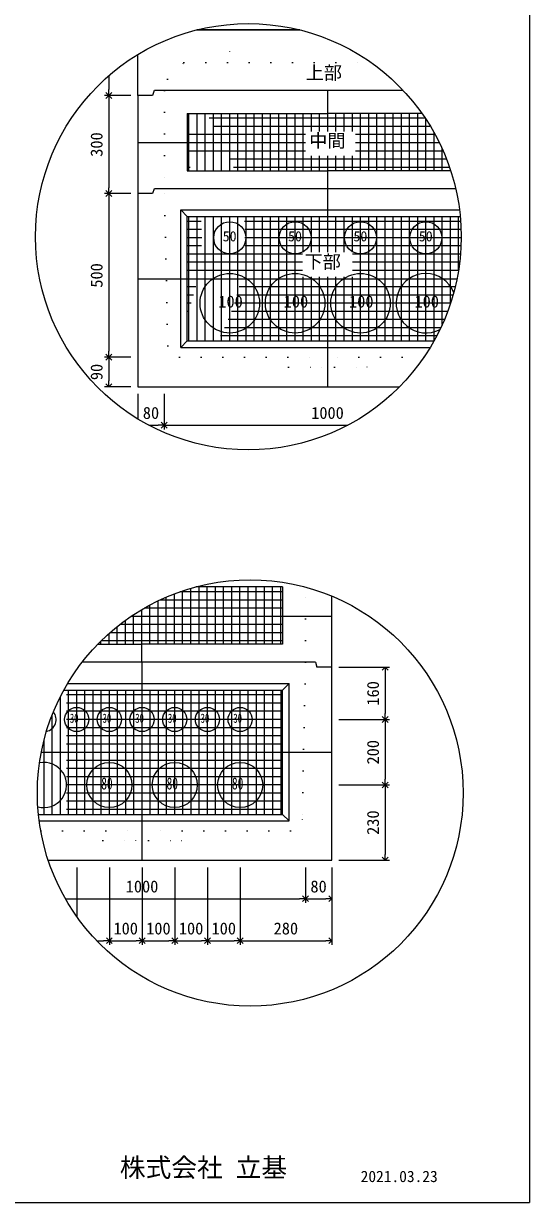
# Model space of a CAD drawing. Units: millimetres, scale not verified. Extents: x -6420 to 6420, y -3029 to 3030.
# Drawn here: x -3826 to -2340, y -2670 to 787 of the extents above; entities that cross this region are included whole.
import ezdxf
from ezdxf.enums import TextEntityAlignment as Align

# ---------------------------------------------------------------- set-up
doc = ezdxf.new("R2010")
doc.units = ezdxf.units.MM
doc.header["$LTSCALE"] = 20
for name, pattern in [('DASHED1', [1.8, 1.2, -0.6]), ('USER2', [50.8, 31.75, -6.35, 6.35, -6.35]), ('USER5', [3.185, 0.01, -3.175])]:
    doc.linetypes.add(name, pattern=pattern)
for name, color, linetype, lineweight in [('0-2_waku', 7, 'Continuous', 18), ('0-3_gaikei', 7, 'Continuous', 18), ('0-4_kakure', 7, 'DASHED1', 5), ('0-5_sunpou', 7, 'Continuous', 5), ('0-7_hole', 7, 'Continuous', 18), ('0-8_uchigawa', 6, 'Continuous', 18), ('0-D_文字１', 7, 'Continuous', 18), ('0-E_コア部分\u3000寸法補助線3', 150, 'USER2', 18), ('0-F_コア部分\u3000寸法補助線2', 150, 'USER2', 18), ('1-0_コア部分\u3000中心補助線', 1, 'Continuous', 18), ('1-1_コア部分\u3000寸法補助線', 7, 'USER2', 5), ('1-2_uchigawa2', 6, 'USER2', 18)]:
    doc.layers.add(name, color=color, linetype=linetype, lineweight=lineweight)
doc.styles.add('ＭＳ ゴシック', font='')
doc.styles.get('ＭＳ ゴシック').set_extended_font_data('MS Gothic')

# ---------------------------------------------------------------- blocks, each defined once
blk = doc.blocks.new('_Open90')
at = {"layer": '0-5_sunpou'}
blk.add_line((0, 0), (-1, 0), dxfattribs=at)
blk.add_lwpolyline([(-0.5, 0.5), (0, 0), (-0.5, -0.5)], dxfattribs=at)

msp = doc.modelspace()

# ---------------------------------------------------------------- linework, layer by layer
at = {"layer": '0-2_waku'}
for p in [(-2339.83, 3029.56), (-6419.83, -2670.44), (-6419.83, -2670.44), (-6419.83, -2670.44), (-6419.83, -2670.44)]:
    msp.add_line(p, (-2339.83, -2670.44), dxfattribs=at)
at = {"layer": '0-3_gaikei'}
for p, q in [((-3316.82, 768.7), (-3244.77, 768.7)), ((-3316.82, 768.7), (-3244.77, 768.7)), ((-3316.82, 768.7), (-3244.77, 768.7)), ((-3014.03, 768.7), (-3316.82, 768.7)), ((-3316.77, 768.7), (-3014.03, 768.7)), ((-3316.77, 768.7), (-3014.03, 768.7)), ((-3489.57, 576.7), (-3489.57, 696.72)), ((-3441.57, 591.1), (-3446.37, 576.7)), ((-2931.95, 591.1), (-3440.75, 591.1)), ((-2710.64, 591.1), (-2932.77, 591.1)), ((-3489.57, 576.7), (-3489.57, -277.7)), ((-3446.37, 576.7), (-3489.57, 576.7)), ((-3446.37, 576.7), (-3489.57, 576.7)), ((-3446.37, 288.7), (-3489.57, 288.7)), ((-3446.37, 288.7), (-3489.57, 288.7)), ((-3441.57, 303.1), (-3446.37, 288.7)), ((-2931.95, 303.1), (-3440.75, 303.1)), ((-2556.36, 303.1), (-2932.77, 303.1)), ((-3489.57, -277.7), (-2721.15, -277.7)), ((-3489.57, -277.7), (-2721.15, -277.7)), ((-3489.57, -277.7), (-2721.15, -277.7)), ((-2920.63, -1369.15), (-2920.63, -891.88)), ((-2968.63, -1085.95), (-2963.83, -1100.35)), ((-2920.63, -1100.35), (-2963.83, -1100.35))]:
    msp.add_line(p, q, dxfattribs=at)
for points in [[(-3753.05, -1666.75), (-2920.63, -1666.75), (-2920.63, -1100.35)], [(-3740.85, -1666.75), (-2920.63, -1666.75), (-2920.63, -1100.35)], [(-2968.63, -1085.95), (-3477.43, -1085.95), (-3653.52, -1085.95)]]:
    msp.add_lwpolyline(points, dxfattribs=at)
at = {"layer": '0-4_kakure', "linetype": 'USER5', "lineweight": 18}
for p, q in [((-3220.77, 768.7), (-3220.77, 784.86)), ((-3220.77, 768.7), (-3220.77, 672.7)), ((-3402.35, 624.7), (-3354.35, 672.7)), ((-3354.35, 672.7), (-2804.64, 672.7)), ((-3402.35, 624.7), (-3411.95, 591.1)), ((-3411.95, 591.1), (-3411.95, 303.1)), ((-3402.04, -157.7), (-3411.95, 303.1)), ((-3402.04, -157.7), (-3367.71, -191.3)), ((-3367.71, -191.3), (-2931.95, -191.3)), ((-3047.15, -220.1), (-3075.95, -191.3)), ((-2649.75, -191.3), (-2931.95, -191.3)), ((-2816.75, -220.1), (-2787.95, -191.3)), ((-3047.15, -220.1), (-2951.15, -220.1)), ((-2951.15, -220.1), (-2947.31, -277.7)), ((-2912.75, -220.1), (-2916.59, -277.7)), ((-2912.75, -220.1), (-2816.75, -220.1)), ((-2997.43, -1085.95), (-2997.43, -865.77)), ((-2997.43, -1085.95), (-3007.34, -1546.75)), ((-3007.34, -1546.75), (-3041.67, -1580.35)), ((-3775.08, -1580.35), (-3477.43, -1580.35)), ((-3592.63, -1609.15), (-3621.43, -1580.35)), ((-3041.67, -1580.35), (-3477.43, -1580.35)), ((-3362.23, -1609.15), (-3333.43, -1580.35)), ((-3592.63, -1609.15), (-3496.63, -1609.15)), ((-3496.63, -1609.15), (-3492.79, -1666.75)), ((-3458.23, -1609.15), (-3462.07, -1666.75)), ((-3458.23, -1609.15), (-3362.23, -1609.15))]:
    msp.add_line(p, q, dxfattribs=at)
at = {"layer": '0-5_sunpou', "color": 150, "lineweight": 18}
for p, q in [((-3575.31, 634.19), (-3575.31, 593.98)), ((-3510.69, 576.7), (-3587.79, 576.7)), ((-3531.81, 576.7), (-3587.79, 576.7)), ((-3575.31, 559.42), (-3575.31, 305.98)), ((-3510.69, 288.7), (-3587.79, 288.7)), ((-3510.69, 288.7), (-3587.79, 288.7)), ((-3575.31, 271.42), (-3575.31, -174.02)), ((-3510.69, -191.3), (-3587.79, -191.3)), ((-3531.81, -191.3), (-3587.79, -191.3)), ((-3575.31, -208.58), (-3575.31, -260.42)), ((-3510.69, -277.7), (-3587.79, -277.7)), ((-3489.57, -298.82), (-3489.57, -372.43)), ((-3412.77, -298.82), (-3412.77, -402.9)), ((-3412.77, -298.82), (-3412.77, -402.9)), ((-3457.85, -390.42), (-3430.05, -390.42)), ((-3395.49, -390.42), (-2873, -390.42)), ((-2899.51, -1100.35), (-2751.09, -1100.35)), ((-2763.57, -1117.63), (-2763.57, -1236.67)), ((-2899.51, -1253.95), (-2751.09, -1253.95)), ((-2899.51, -1253.95), (-2751.09, -1253.95)), ((-2763.57, -1271.23), (-2763.57, -1428.67)), ((-2899.51, -1445.95), (-2751.09, -1445.95)), ((-2899.51, -1445.95), (-2751.09, -1445.95)), ((-2763.57, -1463.23), (-2763.57, -1649.47)), ((-3669.43, -1687.87), (-3669.43, -1831.61)), ((-3573.43, -1687.87), (-3573.43, -1915.15)), ((-3573.43, -1687.87), (-3573.43, -1915.15)), ((-3477.43, -1687.87), (-3477.43, -1915.15)), ((-3477.43, -1687.87), (-3477.43, -1915.15)), ((-3381.43, -1687.87), (-3381.43, -1915.15)), ((-3381.43, -1687.87), (-3381.43, -1915.15)), ((-3285.43, -1687.87), (-3285.43, -1915.15)), ((-3285.43, -1687.87), (-3285.43, -1915.15)), ((-3189.43, -1687.87), (-3189.43, -1915.15)), ((-3189.43, -1687.87), (-3189.43, -1915.15)), ((-2997.43, -1687.87), (-2997.43, -1791.95)), ((-2997.43, -1687.87), (-2997.43, -1791.95)), ((-2920.63, -1687.87), (-2920.63, -1791.95)), ((-2920.63, -1687.87), (-2920.63, -1915.15)), ((-2899.51, -1666.75), (-2751.09, -1666.75)), ((-3702.72, -1779.47), (-3014.71, -1779.47)), ((-2980.15, -1779.47), (-2937.91, -1779.47)), ((-3610.58, -1902.67), (-3590.71, -1902.67)), ((-3556.15, -1902.67), (-3494.71, -1902.67)), ((-3460.15, -1902.67), (-3398.71, -1902.67)), ((-3364.15, -1902.67), (-3302.71, -1902.67)), ((-3268.15, -1902.67), (-3206.71, -1902.67)), ((-3172.15, -1902.67), (-2937.91, -1902.67))]:
    msp.add_line(p, q, dxfattribs=at)
for centre in [(-3165.43, 162.14), (-3159.82, -1469.48)]:
    msp.add_circle(centre, 625.17, dxfattribs=at)
at = {"layer": '0-7_hole'}
for centre, radius in [((-3219.95, 159.1), 47.04), ((-3027.95, 159.1), 47.04), ((-2835.95, 159.1), 47.04), ((-2643.95, 159.1), 47.04), ((-3219.95, -32.9), 87.36), ((-3027.95, -32.9), 87.36), ((-2835.95, -32.9), 87.36), ((-3669.43, -1253.95), 35.52), ((-3573.43, -1253.95), 35.52), ((-3477.43, -1253.95), 35.52), ((-3381.43, -1253.95), 35.52), ((-3285.43, -1253.95), 35.52), ((-3189.43, -1253.95), 35.52), ((-3573.43, -1445.95), 66.24), ((-3381.43, -1445.95), 66.24), ((-3189.43, -1445.95), 66.24)]:
    msp.add_circle(centre, radius, dxfattribs=at)
for centre, radius, start, end in [((-2643.95, -32.9), 87.36, 20.66629, 298.32089), ((-3765.43, -1253.95), 35.52, 281.59033, 39.2294), ((-3765.43, -1445.95), 66.24, 253.99064, 101.55918)]:
    msp.add_arc(centre, radius, start, end, dxfattribs=at)
at = {"layer": '0-8_uchigawa'}
for p, q in [((-3363.95, 240.7), (-3344.75, 221.5)), ((-3363.95, -162.5), (-3363.95, 240.7)), ((-3344.75, 221.5), (-2931.95, 221.5)), ((-3344.75, -143.3), (-3344.75, 221.5)), ((-2931.95, 221.5), (-2543.08, 221.5)), ((-3363.95, -162.5), (-3344.75, -143.3)), ((-3363.95, -162.5), (-2631.16, -162.5)), ((-3344.75, -143.3), (-2619.95, -143.3)), ((-3064.63, -1532.35), (-3064.63, -1167.55)), ((-3045.43, -1551.55), (-3045.43, -1148.35)), ((-3781.82, -1532.35), (-3064.63, -1532.35)), ((-3779.57, -1551.55), (-3045.43, -1551.55)), ((-3045.43, -1551.55), (-3064.63, -1532.35))]:
    msp.add_line(p, q, dxfattribs=at)
for points in [[(-3363.95, 240.7), (-2931.95, 240.7), (-2545.21, 240.7)], [(-3707.24, -1167.55), (-3477.43, -1167.55), (-3064.63, -1167.55), (-3045.43, -1148.35)], [(-3696.2, -1148.35), (-3477.43, -1148.35), (-3045.43, -1148.35)]]:
    msp.add_lwpolyline(points, dxfattribs=at)
at = {"layer": '0-E_コア部分\u3000寸法補助線3'}
for p, q in [((-3339.95, 355.9), (-3339.95, 523.9)), ((-3291.95, 355.9), (-3291.95, 523.9)), ((-3243.95, 355.9), (-3243.95, 523.9)), ((-3195.95, 355.9), (-3195.95, 523.9)), ((-3147.95, 355.9), (-3147.95, 523.9)), ((-3099.95, 355.9), (-3099.95, 523.9)), ((-3051.95, 355.9), (-3051.95, 523.9)), ((-3003.95, 355.9), (-3003.95, 523.9)), ((-2955.95, 470.87), (-2955.95, 523.9)), ((-2907.95, 470.87), (-2907.95, 523.9)), ((-2859.95, 470.87), (-2859.95, 523.9)), ((-2811.95, 355.9), (-2811.95, 523.9)), ((-2763.95, 355.9), (-2763.95, 523.9)), ((-2715.95, 355.9), (-2715.95, 523.9)), ((-2667.95, 355.9), (-2667.95, 523.9)), ((-2997.28, 461.5), (-3344.75, 461.5)), ((-2616.59, 461.5), (-2850.39, 461.5)), ((-2619.95, 355.9), (-2619.95, 467.57)), ((-2997.28, 413.5), (-3344.75, 413.5)), ((-2955.95, 355.9), (-2955.95, 399)), ((-2907.95, 355.9), (-2907.95, 399)), ((-2859.95, 355.9), (-2859.95, 399)), ((-2593.01, 413.5), (-2850.39, 413.5)), ((-2571.95, 355.9), (-2571.95, 358.66)), ((-3339.95, -143.3), (-3339.95, 221.5)), ((-3291.95, -143.3), (-3291.95, 221.5)), ((-3243.95, -143.3), (-3243.95, 221.5)), ((-3195.95, -143.3), (-3195.95, 221.5)), ((-3147.95, -143.3), (-3147.95, 221.5)), ((-3099.95, -143.3), (-3099.95, 221.5)), ((-3051.95, -143.3), (-3051.95, 221.5)), ((-3003.95, 116.47), (-3003.95, 221.5)), ((-2955.95, 116.47), (-2955.95, 221.5)), ((-2907.95, 116.47), (-2907.95, 221.5)), ((-2859.95, 116.47), (-2859.95, 221.5)), ((-2811.95, -143.3), (-2811.95, 221.5)), ((-2763.95, -143.3), (-2763.95, 221.5)), ((-2715.95, -143.3), (-2715.95, 221.5)), ((-2667.95, -143.3), (-2667.95, 221.5)), ((-2619.95, -143.3), (-2619.95, 221.5)), ((-2571.95, -34.38), (-2571.95, 221.5)), ((-2541.88, 207.1), (-3344.75, 207.1)), ((-2540.26, 159.1), (-3344.75, 159.1)), ((-3006.11, 111.1), (-3344.75, 111.1)), ((-2542.34, 111.1), (-2859.23, 111.1)), ((-3006.11, 63.1), (-3344.75, 63.1)), ((-3003.95, -143.3), (-3003.95, 44.6)), ((-2955.95, -143.3), (-2955.95, 44.6)), ((-2907.95, -143.3), (-2907.95, 44.6)), ((-2859.95, -143.3), (-2859.95, 44.6)), ((-2548.15, 63.1), (-2859.23, 63.1)), ((-2557.79, 15.1), (-3344.75, 15.1)), ((-2571.46, -32.9), (-3344.75, -32.9)), ((-2589.43, -80.9), (-3344.75, -80.9)), ((-2612.13, -128.9), (-3344.75, -128.9)), ((-3406.24, -1033.15), (-3406.24, -894.93)), ((-3358.24, -1033.15), (-3358.24, -876.64)), ((-3310.24, -1033.15), (-3310.24, -865.15)), ((-3262.24, -1033.15), (-3262.24, -865.15)), ((-3214.24, -1033.15), (-3214.24, -865.15)), ((-3166.24, -1033.15), (-3166.24, -865.15)), ((-3118.24, -1033.15), (-3118.24, -865.15)), ((-3070.24, -1033.15), (-3070.24, -865.15)), ((-3065.44, -927.55), (-3471.5, -927.55)), ((-3454.24, -1033.15), (-3454.24, -917.99)), ((-3502.24, -1033.15), (-3502.24, -946.43)), ((-3550.24, -1033.15), (-3550.24, -981.22)), ((-3065.44, -975.55), (-3543.05, -975.55)), ((-3598.24, -1033.15), (-3598.24, -1023.82)), ((-3693.43, -1532.35), (-3693.43, -1167.55)), ((-3645.43, -1532.35), (-3645.43, -1167.55)), ((-3597.43, -1532.35), (-3597.43, -1167.55)), ((-3549.43, -1532.35), (-3549.43, -1167.55)), ((-3501.43, -1532.35), (-3501.43, -1167.55)), ((-3453.43, -1532.35), (-3453.43, -1167.55)), ((-3405.43, -1532.35), (-3405.43, -1167.55)), ((-3357.43, -1532.35), (-3357.43, -1167.55)), ((-3309.43, -1532.35), (-3309.43, -1167.55)), ((-3261.43, -1532.35), (-3261.43, -1167.55)), ((-3213.43, -1532.35), (-3213.43, -1167.55)), ((-3165.43, -1532.35), (-3165.43, -1167.55)), ((-3117.43, -1532.35), (-3117.43, -1167.55)), ((-3069.43, -1532.35), (-3069.43, -1167.55)), ((-3064.63, -1181.95), (-3714.94, -1181.95)), ((-3741.43, -1532.35), (-3741.43, -1240.21)), ((-3064.63, -1229.95), (-3737.28, -1229.95)), ((-3064.63, -1277.95), (-3754.92, -1277.95)), ((-3064.63, -1325.95), (-3768.29, -1325.95)), ((-3064.63, -1373.95), (-3777.64, -1373.95)), ((-3064.63, -1421.95), (-3783.18, -1421.95)), ((-3064.63, -1469.95), (-3784.98, -1469.95)), ((-3064.63, -1517.95), (-3783.1, -1517.95))]:
    msp.add_line(p, q, dxfattribs=at)
at = {"layer": '0-F_コア部分\u3000寸法補助線2'}
for p, q in [((-3315.95, 355.9), (-3315.95, 523.9)), ((-3267.95, 355.9), (-3267.95, 523.9)), ((-3219.95, 355.9), (-3219.95, 523.9)), ((-3171.95, 355.9), (-3171.95, 523.9)), ((-3075.95, 355.9), (-3075.95, 523.9)), ((-2979.95, 470.87), (-2979.95, 523.9)), ((-2883.95, 470.87), (-2883.95, 523.9)), ((-2787.95, 355.9), (-2787.95, 523.9)), ((-2691.95, 355.9), (-2691.95, 523.9)), ((-2630.38, 485.5), (-3344.75, 485.5)), ((-2595.95, 355.9), (-2595.95, 420.07)), ((-2583.07, 389.5), (-3344.75, 389.5)), ((-2979.95, 355.9), (-2979.95, 399)), ((-2883.95, 355.9), (-2883.95, 399)), ((-3267.95, -143.3), (-3267.95, 221.5)), ((-3219.95, -143.3), (-3219.95, 221.5)), ((-3171.95, -143.3), (-3171.95, 221.5)), ((-3075.95, -143.3), (-3075.95, 221.5)), ((-2979.95, 116.47), (-2979.95, 221.5)), ((-2883.95, 116.47), (-2883.95, 221.5)), ((-2787.95, -143.3), (-2787.95, 221.5)), ((-2691.95, -143.3), (-2691.95, 221.5)), ((-2595.95, -95.79), (-2595.95, 221.5)), ((-2540.61, 183.1), (-3344.75, 183.1)), ((-3006.11, 87.1), (-3344.75, 87.1)), ((-2544.78, 87.1), (-2859.23, 87.1)), ((-2979.95, -143.3), (-2979.95, 44.6)), ((-2883.95, -143.3), (-2883.95, 44.6)), ((-2564.11, -8.9), (-3344.75, -8.9)), ((-2600.16, -104.9), (-3344.75, -104.9)), ((-3334.24, -1033.15), (-3334.24, -869.14)), ((-3238.24, -1033.15), (-3238.24, -865.15)), ((-3142.24, -1033.15), (-3142.24, -865.15)), ((-3430.24, -1033.15), (-3430.24, -905.83)), ((-3065.44, -903.55), (-3425.45, -903.55)), ((-3526.24, -1033.15), (-3526.24, -962.96)), ((-3065.44, -999.55), (-3572.13, -999.55)), ((-3621.43, -1532.35), (-3621.43, -1167.55)), ((-3525.43, -1532.35), (-3525.43, -1167.55)), ((-3429.43, -1532.35), (-3429.43, -1167.55)), ((-3333.43, -1532.35), (-3333.43, -1167.55)), ((-3237.43, -1532.35), (-3237.43, -1167.55)), ((-3141.43, -1532.35), (-3141.43, -1167.55)), ((-3064.63, -1205.95), (-3726.73, -1205.95)), ((-3717.43, -1532.35), (-3717.43, -1186.8)), ((-3064.63, -1301.95), (-3762.12, -1301.95)), ((-3765.43, -1532.35), (-3765.43, -1314.33)), ((-3064.63, -1397.95), (-3780.88, -1397.95)), ((-3064.63, -1493.95), (-3784.51, -1493.95))]:
    msp.add_line(p, q, dxfattribs=at)
at = {"layer": '1-0_コア部分\u3000中心補助線'}
for p, q in [((-2931.95, 470.87), (-2931.95, 591.1)), ((-2997.28, 437.5), (-3489.57, 437.5)), ((-2604.17, 437.5), (-2850.39, 437.5)), ((-2931.95, 303.1), (-2931.95, 399)), ((-2931.95, 116.47), (-2931.95, 303.1)), ((-3488.75, 39.1), (-2552.48, 39.1)), ((-2931.95, -277.7), (-2931.95, 44.6)), ((-3478.24, -1085.95), (-3478.24, -931.49)), ((-2922.26, -951.55), (-3509.94, -951.55)), ((-3477.43, -1666.75), (-3477.43, -1085.95)), ((-3773.45, -1349.95), (-2920.63, -1349.95))]:
    msp.add_line(p, q, dxfattribs=at)
at = {"layer": '1-1_コア部分\u3000寸法補助線'}
for p, q in [((-3315.95, 355.9), (-3315.95, 523.9)), ((-3219.95, 355.9), (-3219.95, 523.9)), ((-3123.95, 355.9), (-3123.95, 523.9)), ((-3027.95, 355.9), (-3027.95, 523.9)), ((-2835.95, 355.9), (-2835.95, 523.9)), ((-2739.95, 355.9), (-2739.95, 523.9)), ((-2645.64, 509.5), (-3344.75, 509.5)), ((-2643.95, 355.9), (-2643.95, 506.95)), ((-2574.26, 365.5), (-3344.75, 365.5)), ((-3315.95, -143.3), (-3315.95, 221.5)), ((-3219.95, -143.3), (-3219.95, 221.5)), ((-3123.95, -143.3), (-3123.95, 221.5)), ((-3027.95, -143.3), (-3027.95, 221.5)), ((-2835.95, -143.3), (-2835.95, 221.5)), ((-2739.95, -143.3), (-2739.95, 221.5)), ((-2643.95, -143.3), (-2643.95, 221.5)), ((-2547.95, 64.39), (-2547.95, 221.5)), ((-2540.84, 135.1), (-3344.75, 135.1)), ((-2579.89, -56.9), (-3344.75, -56.9)), ((-3382.24, -1033.15), (-3382.24, -885.22)), ((-3065.44, -879.55), (-3366.74, -879.55)), ((-3286.24, -1033.15), (-3286.24, -865.15)), ((-3190.24, -1033.15), (-3190.24, -865.15)), ((-3094.24, -1033.15), (-3094.24, -865.15)), ((-3574.24, -1033.15), (-3574.24, -1001.42)), ((-3065.44, -1023.55), (-3597.97, -1023.55)), ((-3669.43, -1532.35), (-3669.43, -1167.55)), ((-3573.43, -1532.35), (-3573.43, -1167.55)), ((-3381.43, -1532.35), (-3381.43, -1167.55)), ((-3285.43, -1532.35), (-3285.43, -1167.55)), ((-3189.43, -1532.35), (-3189.43, -1167.55)), ((-3093.43, -1532.35), (-3093.43, -1167.55)), ((-3064.63, -1253.95), (-3746.66, -1253.95)), ((-3765.43, -1532.35), (-3765.43, -1314.33)), ((-3064.63, -1445.95), (-3784.54, -1445.95))]:
    msp.add_line(p, q, dxfattribs=at)
at = {"layer": '1-2_uchigawa2'}
for p, q in [((-3344.75, 523.9), (-2931.95, 523.9)), ((-3344.75, 523.9), (-3344.75, 355.9)), ((-2655.56, 523.9), (-2931.95, 523.9)), ((-3344.75, 355.9), (-2931.95, 355.9)), ((-2571.04, 355.9), (-2931.95, 355.9)), ((-3065.44, -865.15), (-3319.88, -865.15)), ((-3065.44, -865.15), (-3065.44, -1033.15)), ((-3607.53, -1033.15), (-3478.24, -1033.15)), ((-3065.44, -1033.15), (-3478.24, -1033.15))]:
    msp.add_line(p, q, dxfattribs=at)

# ---------------------------------------------------------------- block references
at = {"layer": '0-5_sunpou', "xscale": 17.28, "yscale": 17.28}
for p, rotation in [((-3575.31, 576.7), 270), ((-3575.31, 576.7), 90), ((-3575.31, 288.7), 270), ((-3575.31, 288.7), 90), ((-3575.31, -191.3), 270), ((-3575.31, -191.3), 90), ((-3575.31, -277.7), 270), ((-3412.77, -390.42), 180), ((-2763.57, -1100.35), 90), ((-2763.57, -1253.95), 270), ((-2763.57, -1253.95), 90), ((-2763.57, -1445.95), 270), ((-2763.57, -1445.95), 90), ((-2763.57, -1666.75), 270), ((-2997.43, -1779.47), 180), ((-3573.43, -1902.67), 180), ((-3477.43, -1902.67), 180), ((-3381.43, -1902.67), 180), ((-3285.43, -1902.67), 180), ((-3189.43, -1902.67), 180)]:
    msp.add_blockref('_Open90', p, dxfattribs=dict(at, rotation=rotation))
for p in [(-3412.77, -390.42), (-2997.43, -1779.47), (-2920.63, -1779.47), (-3573.43, -1902.67), (-3477.43, -1902.67), (-3381.43, -1902.67), (-3285.43, -1902.67), (-3189.43, -1902.67), (-2920.63, -1902.67)]:
    msp.add_blockref('_Open90', p, dxfattribs=at)

# ---------------------------------------------------------------- texts
at = {"layer": '0-5_sunpou', "style": 'ＭＳ ゴシック'}
for s, p in [('300', (-3582.99, 396.7)), ('500', (-3582.99, 12.7)), ('90', (-3582.99, -258.5)), ('160', (-2771.25, -1213.15)), ('200', (-2771.25, -1385.95)), ('230', (-2771.25, -1592.35))]:
    msp.add_text(s, height=35.19, rotation=90, dxfattribs=at).set_placement(p, align=Align.BOTTOM_LEFT)
for s, p in [('80', (-3475.17, -382.74)), ('1000', (-2980.77, -382.74)), ('1000', (-3525.43, -1771.79)), ('80', (-2983.03, -1771.79)), ('100', (-3561.43, -1894.99)), ('100', (-3465.43, -1894.99)), ('100', (-3369.43, -1894.99)), ('100', (-3273.43, -1894.99)), ('280', (-3091.03, -1894.99))]:
    msp.add_text(s, height=35.19, dxfattribs=at).set_placement(p, align=Align.BOTTOM_LEFT)
at = {"layer": '0-D_文字１', "style": 'ＭＳ ゴシック'}
for s, height, p in [('上部', 39.1, (-2997.02, 611.85)), ('中間', 39.1, (-2986.72, 412.56)), ('50', 29.91, (-3240.67, 139.57)), ('50', 29.91, (-3048.67, 139.57)), ('50', 29.91, (-2856.67, 139.57)), ('50', 29.91, (-2664.67, 139.57)), ('下部', 39.1, (-3000.36, 57.56)), ('100', 35.19, (-3253.49, -56.11)), ('100', 35.19, (-3061.49, -56.11)), ('100', 35.19, (-2869.49, -56.11)), ('100', 35.19, (-2677.49, -56.11)), ('株式会社 立基', 55.43, (-3542.8, -2612.47)), ('2021.03.23', 33.26, (-2835.45, -2620.75))]:
    msp.add_text(s, height=height, dxfattribs=at).set_placement(p, align=Align.BOTTOM_LEFT)
at = {"layer": '0-D_文字１', "style": 'ＭＳ ゴシック', "width": 0.7}
for s, height, p in [('30', 26.92, (-3689.59, -1271.74)), ('30', 26.92, (-3593.59, -1271.74)), ('30', 26.92, (-3497.59, -1271.74)), ('30', 26.92, (-3401.59, -1271.74)), ('30', 26.92, (-3305.59, -1271.74)), ('30', 26.92, (-3209.59, -1271.74)), ('80', 35.19, (-3597.49, -1469.65)), ('80', 35.19, (-3405.49, -1469.65)), ('80', 35.19, (-3213.49, -1469.65))]:
    msp.add_text(s, height=height, dxfattribs=at).set_placement(p, align=Align.BOTTOM_LEFT)

doc.saveas('drawing.dxf')
